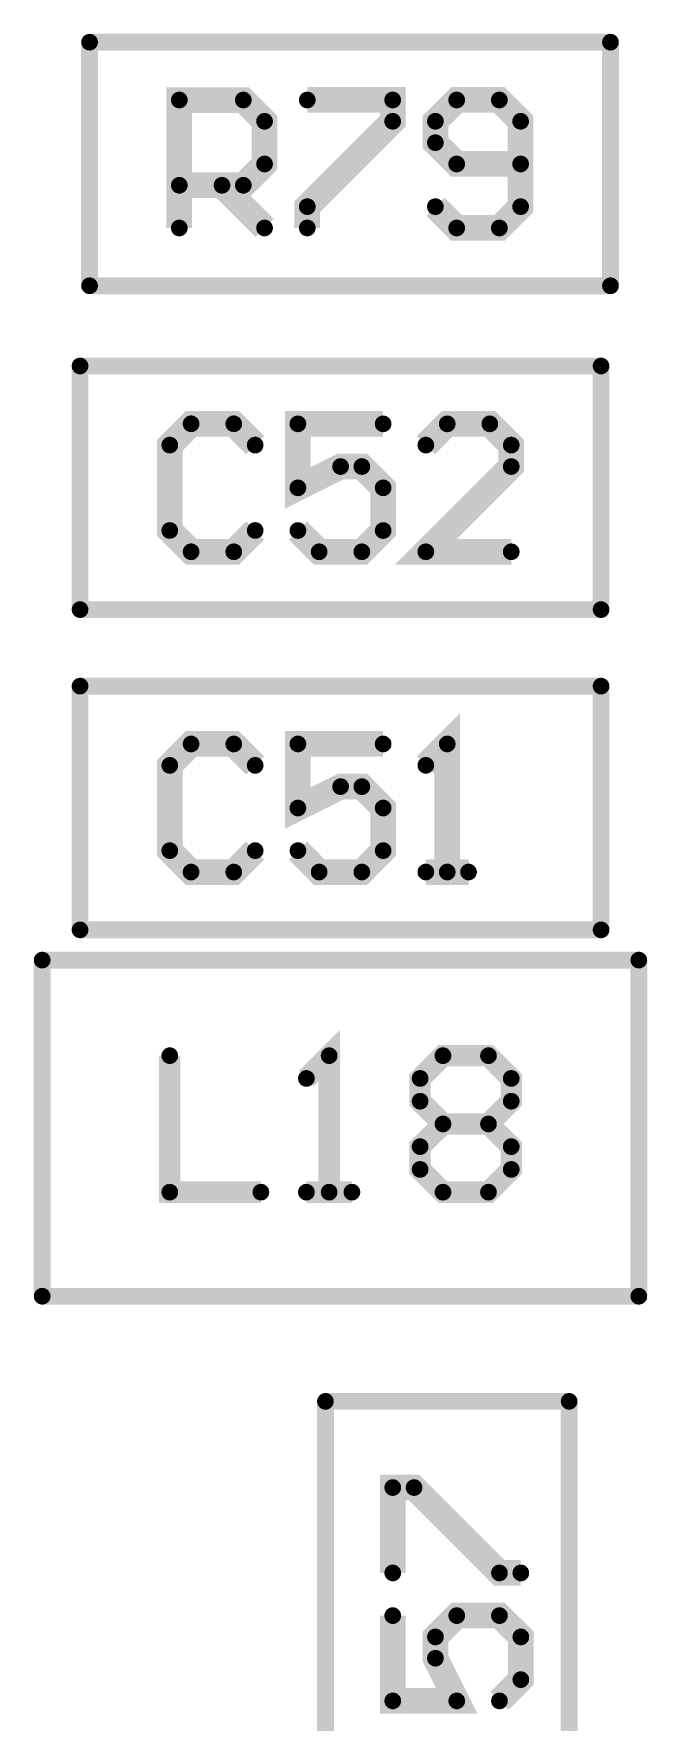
# Model space of a CAD drawing. Extents: x -4.2 to 14.8, y -3.5 to 8.8.
# Drawn here: x 0.0060509 to 0.0061946, y 0.003085 to 0.0034805 of the extents above; entities that cross this region are included whole.
import ezdxf

# ---------------------------------------------------------------- set-up
doc = ezdxf.new("R2010")
doc.units = 0
doc.layers.add('2D_LINE_00', color=1, linetype='CONTINUOUS')

# ---------------------------------------------------------------- blocks, each defined once
blk = doc.blocks.new('SMOOTH_0$000003937')
at = {"const_width": 0.00000197}
blk.add_lwpolyline([(-0.00000097, 0, 1), (0.00000097, 0, 1)], format="xyb", close=True, dxfattribs=at)
blk = doc.blocks.new('DRAWING_855')
at = {"layer": '2D_LINE_00', "const_width": 0.00000394}
blk.add_lwpolyline([(0, 0), (0, 0.00007874)], dxfattribs=at)
at = {"layer": '2D_LINE_00'}
for p in [(0, 0.00007874), (0, 0)]:
    blk.add_blockref('SMOOTH_0$000003937', p, dxfattribs=at)
blk = doc.blocks.new('DRAWING_856')
at = {"layer": '2D_LINE_00', "const_width": 0.00000394}
blk.add_lwpolyline([(0, 0), (0.00013976, 0)], dxfattribs=at)
at = {"layer": '2D_LINE_00'}
for p in [(0, 0), (0.00013976, 0)]:
    blk.add_blockref('SMOOTH_0$000003937', p, dxfattribs=at)
blk = doc.blocks.new('DRAWING_857')
at = {"layer": '2D_LINE_00', "const_width": 0.00000394}
blk.add_lwpolyline([(0, 0), (0.00013976, 0)], dxfattribs=at)
at = {"layer": '2D_LINE_00'}
for p in [(0, 0), (0.00013976, 0)]:
    blk.add_blockref('SMOOTH_0$000003937', p, dxfattribs=at)
blk = doc.blocks.new('DRAWING_858')
at = {"layer": '2D_LINE_00', "const_width": 0.00000394}
blk.add_lwpolyline([(0, 0), (0, 0.00007874)], dxfattribs=at)
at = {"layer": '2D_LINE_00'}
for p in [(0, 0.00007874), (0, 0)]:
    blk.add_blockref('SMOOTH_0$000003937', p, dxfattribs=at)
blk = doc.blocks.new('DRAWING_923')
at = {"layer": '2D_LINE_00', "const_width": 0.00000394}
blk.add_lwpolyline([(0, 0), (0, 0.00005706)], dxfattribs=at)
at = {"layer": '2D_LINE_00'}
for p in [(0, 0.00005706), (0, 0)]:
    blk.add_blockref('SMOOTH_0$000003937', p, dxfattribs=at)
blk = doc.blocks.new('DRAWING_924')
at = {"layer": '2D_LINE_00', "const_width": 0.00000394}
blk.add_lwpolyline([(0, 0), (0, 0.00005706)], dxfattribs=at)
at = {"layer": '2D_LINE_00'}
for p in [(0, 0.00005706), (0, 0)]:
    blk.add_blockref('SMOOTH_0$000003937', p, dxfattribs=at)
blk = doc.blocks.new('DRAWING_925')
at = {"layer": '2D_LINE_00', "const_width": 0.00000394}
blk.add_lwpolyline([(0, 0), (0.00012202, 0)], dxfattribs=at)
at = {"layer": '2D_LINE_00'}
for p in [(0, 0), (0.00012202, 0)]:
    blk.add_blockref('SMOOTH_0$000003937', p, dxfattribs=at)
blk = doc.blocks.new('DRAWING_926')
at = {"layer": '2D_LINE_00', "const_width": 0.00000394}
blk.add_lwpolyline([(0, 0), (0.00012202, 0)], dxfattribs=at)
at = {"layer": '2D_LINE_00'}
for p in [(0, 0), (0.00012202, 0)]:
    blk.add_blockref('SMOOTH_0$000003937', p, dxfattribs=at)
blk = doc.blocks.new('DRAWING_969')
at = {"layer": '2D_LINE_00', "const_width": 0.00000394}
blk.add_lwpolyline([(0, 0), (0.00005709, 0)], dxfattribs=at)
at = {"layer": '2D_LINE_00'}
for p in [(0, 0), (0.00005709, 0)]:
    blk.add_blockref('SMOOTH_0$000003937', p, dxfattribs=at)
blk = doc.blocks.new('DRAWING_970')
at = {"layer": '2D_LINE_00', "const_width": 0.00000394}
blk.add_lwpolyline([(0, 0), (0, 0.00012202)], dxfattribs=at)
at = {"layer": '2D_LINE_00'}
for p in [(0, 0.00012202), (0, 0)]:
    blk.add_blockref('SMOOTH_0$000003937', p, dxfattribs=at)
blk = doc.blocks.new('DRAWING_971')
at = {"layer": '2D_LINE_00', "const_width": 0.00000394}
blk.add_lwpolyline([(0, 0), (0, 0.00012202)], dxfattribs=at)
at = {"layer": '2D_LINE_00'}
for p in [(0, 0.00012202), (0, 0)]:
    blk.add_blockref('SMOOTH_0$000003937', p, dxfattribs=at)
blk = doc.blocks.new('DRAWING_994')
at = {"layer": '2D_LINE_00', "const_width": 0.00000394}
blk.add_lwpolyline([(0, 0), (0, 0.00005706)], dxfattribs=at)
at = {"layer": '2D_LINE_00'}
for p in [(0, 0.00005706), (0, 0)]:
    blk.add_blockref('SMOOTH_0$000003937', p, dxfattribs=at)
blk = doc.blocks.new('DRAWING_995')
at = {"layer": '2D_LINE_00', "const_width": 0.00000394}
blk.add_lwpolyline([(0, 0), (0, 0.00005706)], dxfattribs=at)
at = {"layer": '2D_LINE_00'}
for p in [(0, 0.00005706), (0, 0)]:
    blk.add_blockref('SMOOTH_0$000003937', p, dxfattribs=at)
blk = doc.blocks.new('DRAWING_996')
at = {"layer": '2D_LINE_00', "const_width": 0.00000394}
blk.add_lwpolyline([(0, 0), (0.00012205, 0)], dxfattribs=at)
at = {"layer": '2D_LINE_00'}
for p in [(0, 0), (0.00012205, 0)]:
    blk.add_blockref('SMOOTH_0$000003937', p, dxfattribs=at)
blk = doc.blocks.new('DRAWING_997')
at = {"layer": '2D_LINE_00', "const_width": 0.00000394}
blk.add_lwpolyline([(0, 0), (0.00012205, 0)], dxfattribs=at)
at = {"layer": '2D_LINE_00'}
for p in [(0, 0), (0.00012205, 0)]:
    blk.add_blockref('SMOOTH_0$000003937', p, dxfattribs=at)
blk = doc.blocks.new('DRAWING_998')
at = {"layer": '2D_LINE_00', "const_width": 0.00000394}
blk.add_lwpolyline([(0, 0), (0, 0.00005709)], dxfattribs=at)
at = {"layer": '2D_LINE_00'}
for p in [(0, 0.00005709), (0, 0)]:
    blk.add_blockref('SMOOTH_0$000003937', p, dxfattribs=at)
blk = doc.blocks.new('DRAWING_999')
at = {"layer": '2D_LINE_00', "const_width": 0.00000394}
blk.add_lwpolyline([(0, 0), (0, 0.00005709)], dxfattribs=at)
at = {"layer": '2D_LINE_00'}
for p in [(0, 0.00005709), (0, 0)]:
    blk.add_blockref('SMOOTH_0$000003937', p, dxfattribs=at)
blk = doc.blocks.new('DRAWING_1000')
at = {"layer": '2D_LINE_00', "const_width": 0.00000394}
blk.add_lwpolyline([(0, 0), (0.00012205, 0)], dxfattribs=at)
at = {"layer": '2D_LINE_00'}
for p in [(0, 0), (0.00012205, 0)]:
    blk.add_blockref('SMOOTH_0$000003937', p, dxfattribs=at)
blk = doc.blocks.new('DRAWING_1001')
at = {"layer": '2D_LINE_00', "const_width": 0.00000394}
blk.add_lwpolyline([(0, 0), (0.00012205, 0)], dxfattribs=at)
at = {"layer": '2D_LINE_00'}
for p in [(0, 0), (0.00012205, 0)]:
    blk.add_blockref('SMOOTH_0$000003937', p, dxfattribs=at)
blk = doc.blocks.new('DRAWING_1274')
at = {"layer": '2D_LINE_00', "const_width": 0.00000601}
blk.add_lwpolyline([(0, 0), (0, 0.00002997), (0.00001499, 0.00002997), (0.00001997, 0.00002499), (0.00001997, 0.00001499), (0.00001499, 0.00001), (0, 0.00001)], dxfattribs=at)
at = {"layer": '2D_LINE_00'}
for p in [(0, 0.00002997), (0.00001499, 0.00002997), (0.00001997, 0.00002499), (0.00001997, 0.00001499), (0, 0.00001), (0.00001499, 0.00001), (0, 0)]:
    blk.add_blockref('SMOOTH_0$000003937', p, dxfattribs=at)
blk = doc.blocks.new('DRAWING_1275')
at = {"layer": '2D_LINE_00', "const_width": 0.00000601}
blk.add_lwpolyline([(0, 0), (0.00000997, -0.00001)], dxfattribs=at)
at = {"layer": '2D_LINE_00'}
for p in [(0, 0), (0.00000997, -0.00001)]:
    blk.add_blockref('SMOOTH_0$000003937', p, dxfattribs=at)
blk = doc.blocks.new('DRAWING_1276')
at = {"layer": '2D_LINE_00', "const_width": 0.00000601}
blk.add_lwpolyline([(0, 0), (0.00002, 0), (0.00002, -0.00000499), (0, -0.00002499), (0, -0.00002997)], dxfattribs=at)
at = {"layer": '2D_LINE_00'}
for p in [(0, 0), (0.00002, 0), (0.00002, -0.00000499), (0, -0.00002499), (0, -0.00002997)]:
    blk.add_blockref('SMOOTH_0$000003937', p, dxfattribs=at)
blk = doc.blocks.new('DRAWING_1277')
at = {"layer": '2D_LINE_00', "const_width": 0.00000601}
blk.add_lwpolyline([(0, 0), (0.00000499, -0.00000499), (0.00001499, -0.00000499), (0.00001997, 0), (0.00001997, 0.00002), (0.00001499, 0.00002499), (0.00000499, 0.00002499), (0, 0.00002), (0, 0.00001499), (0.00000499, 0.00001), (0.00001997, 0.00001)], dxfattribs=at)
at = {"layer": '2D_LINE_00'}
for p in [(0.00000499, 0.00002499), (0.00001499, 0.00002499), (0, 0.00002), (0.00001997, 0.00002), (0, 0.00001499), (0.00000499, 0.00001), (0.00001997, 0.00001), (0, 0), (0.00001997, 0), (0.00000499, -0.00000499), (0.00001499, -0.00000499)]:
    blk.add_blockref('SMOOTH_0$000003937', p, dxfattribs=at)
blk = doc.blocks.new('DRAWING_1327')
at = {"layer": '2D_LINE_00', "const_width": 0.00000601}
blk.add_lwpolyline([(0, 0), (0, -0.00001997), (0.00001499, -0.00001997), (0.00001, -0.00000997), (0.00001, -0.00000499), (0.00001499, 0), (0.00002499, 0), (0.00003, -0.00000499), (0.00003, -0.00001499), (0.00002499, -0.00001997)], dxfattribs=at)
at = {"layer": '2D_LINE_00'}
for p in [(0, 0), (0.00001499, 0), (0.00002499, 0), (0.00001, -0.00000499), (0.00003, -0.00000499), (0.00001, -0.00000997), (0.00003, -0.00001499), (0, -0.00001997), (0.00001499, -0.00001997), (0.00002499, -0.00001997)]:
    blk.add_blockref('SMOOTH_0$000003937', p, dxfattribs=at)
blk = doc.blocks.new('DRAWING_1328')
at = {"layer": '2D_LINE_00', "const_width": 0.00000601}
blk.add_lwpolyline([(0, 0), (0, 0.00002), (0.00000499, 0.00002), (0.00002499, 0), (0.00003, 0)], dxfattribs=at)
at = {"layer": '2D_LINE_00'}
for p in [(0, 0.00002), (0.00000499, 0.00002), (0, 0), (0.00002499, 0), (0.00003, 0)]:
    blk.add_blockref('SMOOTH_0$000003937', p, dxfattribs=at)
blk = doc.blocks.new('DRAWING_1350')
at = {"layer": '2D_LINE_00', "const_width": 0.00000601}
blk.add_lwpolyline([(0, 0), (-0.00000501, 0.00000499), (-0.00001501, 0.00000499), (-0.00002, 0), (-0.00002, -0.00002), (-0.00001501, -0.00002499), (-0.00000501, -0.00002499), (0, -0.00002)], dxfattribs=at)
at = {"layer": '2D_LINE_00'}
for p in [(-0.00001501, 0.00000499), (-0.00000501, 0.00000499), (-0.00002, 0), (0, 0), (-0.00002, -0.00002), (0, -0.00002), (-0.00001501, -0.00002499), (-0.00000501, -0.00002499)]:
    blk.add_blockref('SMOOTH_0$000003937', p, dxfattribs=at)
blk = doc.blocks.new('DRAWING_1351')
at = {"layer": '2D_LINE_00', "const_width": 0.00000601}
blk.add_lwpolyline([(0, 0), (-0.00001997, 0), (-0.00001997, -0.00001499), (-0.00000997, -0.00001), (-0.00000499, -0.00001), (0, -0.00001499), (0, -0.00002499), (-0.00000499, -0.00002997), (-0.00001499, -0.00002997), (-0.00001997, -0.00002499)], dxfattribs=at)
at = {"layer": '2D_LINE_00'}
for p in [(-0.00001997, 0), (0, 0), (-0.00000997, -0.00001), (-0.00000499, -0.00001), (-0.00001997, -0.00001499), (0, -0.00001499), (-0.00001997, -0.00002499), (0, -0.00002499), (-0.00001499, -0.00002997), (-0.00000499, -0.00002997)]:
    blk.add_blockref('SMOOTH_0$000003937', p, dxfattribs=at)
blk = doc.blocks.new('DRAWING_1352')
at = {"layer": '2D_LINE_00', "const_width": 0.00000601}
blk.add_lwpolyline([(0, 0), (-0.00002, 0), (0, 0.00001997), (0, 0.00002499), (-0.00000501, 0.00002997), (-0.00001499, 0.00002997), (-0.00002, 0.00002499)], dxfattribs=at)
at = {"layer": '2D_LINE_00'}
for p in [(-0.00001499, 0.00002997), (-0.00000501, 0.00002997), (-0.00002, 0.00002499), (0, 0.00002499), (0, 0.00001997), (-0.00002, 0), (0, 0)]:
    blk.add_blockref('SMOOTH_0$000003937', p, dxfattribs=at)
blk = doc.blocks.new('DRAWING_1353')
at = {"layer": '2D_LINE_00', "const_width": 0.00000601}
blk.add_lwpolyline([(0, 0), (-0.00000501, 0.00000501), (-0.00001501, 0.00000501), (-0.00002, 0), (-0.00002, -0.00001997), (-0.00001501, -0.00002499), (-0.00000501, -0.00002499), (0, -0.00001997)], dxfattribs=at)
at = {"layer": '2D_LINE_00'}
for p in [(-0.00001501, 0.00000501), (-0.00000501, 0.00000501), (-0.00002, 0), (0, 0), (-0.00002, -0.00001997), (0, -0.00001997), (-0.00001501, -0.00002499), (-0.00000501, -0.00002499)]:
    blk.add_blockref('SMOOTH_0$000003937', p, dxfattribs=at)
blk = doc.blocks.new('DRAWING_1354')
at = {"layer": '2D_LINE_00', "const_width": 0.00000601}
blk.add_lwpolyline([(0, 0), (-0.00001997, 0), (-0.00001997, -0.00001501), (-0.00000997, -0.00001), (-0.00000499, -0.00001), (0, -0.00001501), (0, -0.00002499), (-0.00000499, -0.00003), (-0.00001499, -0.00003), (-0.00001997, -0.00002499)], dxfattribs=at)
at = {"layer": '2D_LINE_00'}
for p in [(-0.00001997, 0), (0, 0), (-0.00000997, -0.00001), (-0.00000499, -0.00001), (-0.00001997, -0.00001501), (0, -0.00001501), (-0.00001997, -0.00002499), (0, -0.00002499), (-0.00001499, -0.00003), (-0.00000499, -0.00003)]:
    blk.add_blockref('SMOOTH_0$000003937', p, dxfattribs=at)
blk = doc.blocks.new('DRAWING_1355')
at = {"layer": '2D_LINE_00', "const_width": 0.00000601}
blk.add_lwpolyline([(0, 0), (0.00001, 0), (0.00000501, 0), (0.00000501, 0.00003), (0, 0.00002499)], dxfattribs=at)
at = {"layer": '2D_LINE_00'}
for p in [(0.00000501, 0.00003), (0, 0.00002499), (0, 0), (0.00000501, 0), (0.00001, 0)]:
    blk.add_blockref('SMOOTH_0$000003937', p, dxfattribs=at)
blk = doc.blocks.new('DRAWING_2647')
at = {"layer": '2D_LINE_00', "const_width": 0.00000501}
blk.add_lwpolyline([(0, 0), (0, -0.00003197), (0.00002134, -0.00003197)], dxfattribs=at)
at = {"layer": '2D_LINE_00'}
for p in [(0, 0), (0, -0.00003197), (0.00002134, -0.00003197)]:
    blk.add_blockref('SMOOTH_0$000003937', p, dxfattribs=at)
blk = doc.blocks.new('DRAWING_2648')
at = {"layer": '2D_LINE_00', "const_width": 0.00000501}
blk.add_lwpolyline([(0, 0), (0.00001066, 0), (0.00000533, 0), (0.00000533, 0.00003197), (0, 0.00002664)], dxfattribs=at)
at = {"layer": '2D_LINE_00'}
for p in [(0.00000533, 0.00003197), (0, 0.00002664), (0, 0), (0.00000533, 0), (0.00001066, 0)]:
    blk.add_blockref('SMOOTH_0$000003937', p, dxfattribs=at)
blk = doc.blocks.new('DRAWING_2649')
at = {"layer": '2D_LINE_00', "const_width": 0.00000501}
blk.add_lwpolyline([(0, 0), (0.00000535, 0.00000533), (0.00001601, 0.00000533), (0.00002134, 0), (0.00002134, -0.00000533), (0.00001601, -0.00001066), (0.00002134, -0.00001598), (0.00002134, -0.00002131), (0.00001601, -0.00002664), (0.00000535, -0.00002664), (0, -0.00002131), (0, -0.00001598), (0.00000535, -0.00001066), (0, -0.00000533), (0, 0)], dxfattribs=at)
at = {"layer": '2D_LINE_00'}
for p in [(0.00000535, 0.00000533), (0.00001601, 0.00000533), (0, 0), (0, 0), (0.00002134, 0), (0, -0.00000533), (0.00002134, -0.00000533), (0.00000535, -0.00001066), (0.00001601, -0.00001066), (0, -0.00001598), (0.00002134, -0.00001598), (0, -0.00002131), (0.00002134, -0.00002131), (0.00000535, -0.00002664), (0.00001601, -0.00002664)]:
    blk.add_blockref('SMOOTH_0$000003937', p, dxfattribs=at)
blk = doc.blocks.new('DRAWING_2650')
at = {"layer": '2D_LINE_00', "const_width": 0.00000501}
blk.add_lwpolyline([(0, 0), (0.00001066, 0)], dxfattribs=at)
at = {"layer": '2D_LINE_00'}
for p in [(0, 0), (0.00001066, 0)]:
    blk.add_blockref('SMOOTH_0$000003937', p, dxfattribs=at)

msp = doc.modelspace()

# ---------------------------------------------------------------- block references
for name, p in [('DRAWING_924', (0.00606399, 0.00342147)), ('DRAWING_926', (0.00606399, 0.00347853)), ('DRAWING_923', (0.00618601, 0.00342147)), ('DRAWING_1274', (0.00608501, 0.00343501)), ('DRAWING_1276', (0.00611499, 0.00346499)), ('DRAWING_1277', (0.00614499, 0.00344)), ('DRAWING_1275', (0.00609501, 0.00344501)), ('DRAWING_925', (0.00606399, 0.00342147)), ('DRAWING_995', (0.00606176, 0.00334562)), ('DRAWING_997', (0.00606176, 0.00340268)), ('DRAWING_994', (0.00618381, 0.00334562)), ('DRAWING_1350', (0.00610278, 0.00338415)), ('DRAWING_1351', (0.00613276, 0.00338913)), ('DRAWING_1352', (0.00616276, 0.00335916)), ('DRAWING_996', (0.00606176, 0.00334562)), ('DRAWING_999', (0.00606176, 0.0032706)), ('DRAWING_1001', (0.00606176, 0.00332769)), ('DRAWING_998', (0.00618381, 0.0032706)), ('DRAWING_1355', (0.00614276, 0.00328415)), ('DRAWING_1353', (0.00610278, 0.00330913)), ('DRAWING_1354', (0.00613276, 0.00331415)), ('DRAWING_1000', (0.00606176, 0.0032706)), ('DRAWING_856', (0.00605289, 0.00326352)), ('DRAWING_858', (0.00605289, 0.00318478)), ('DRAWING_855', (0.00619265, 0.00318478)), ('DRAWING_2648', (0.00611478, 0.00320916)), ('DRAWING_2647', (0.00608278, 0.00324113)), ('DRAWING_2649', (0.00614142, 0.0032358)), ('DRAWING_2650', (0.00614677, 0.00322514)), ('DRAWING_857', (0.00605289, 0.00318478)), ('DRAWING_969', (0.00611924, 0.00316016)), ('DRAWING_970', (0.00611924, 0.00303814)), ('DRAWING_971', (0.00617633, 0.00303814)), ('DRAWING_1328', (0.00613501, 0.00311997)), ('DRAWING_1327', (0.00613501, 0.00310997))]:
    msp.add_blockref(name, p)

doc.saveas('drawing.dxf')
